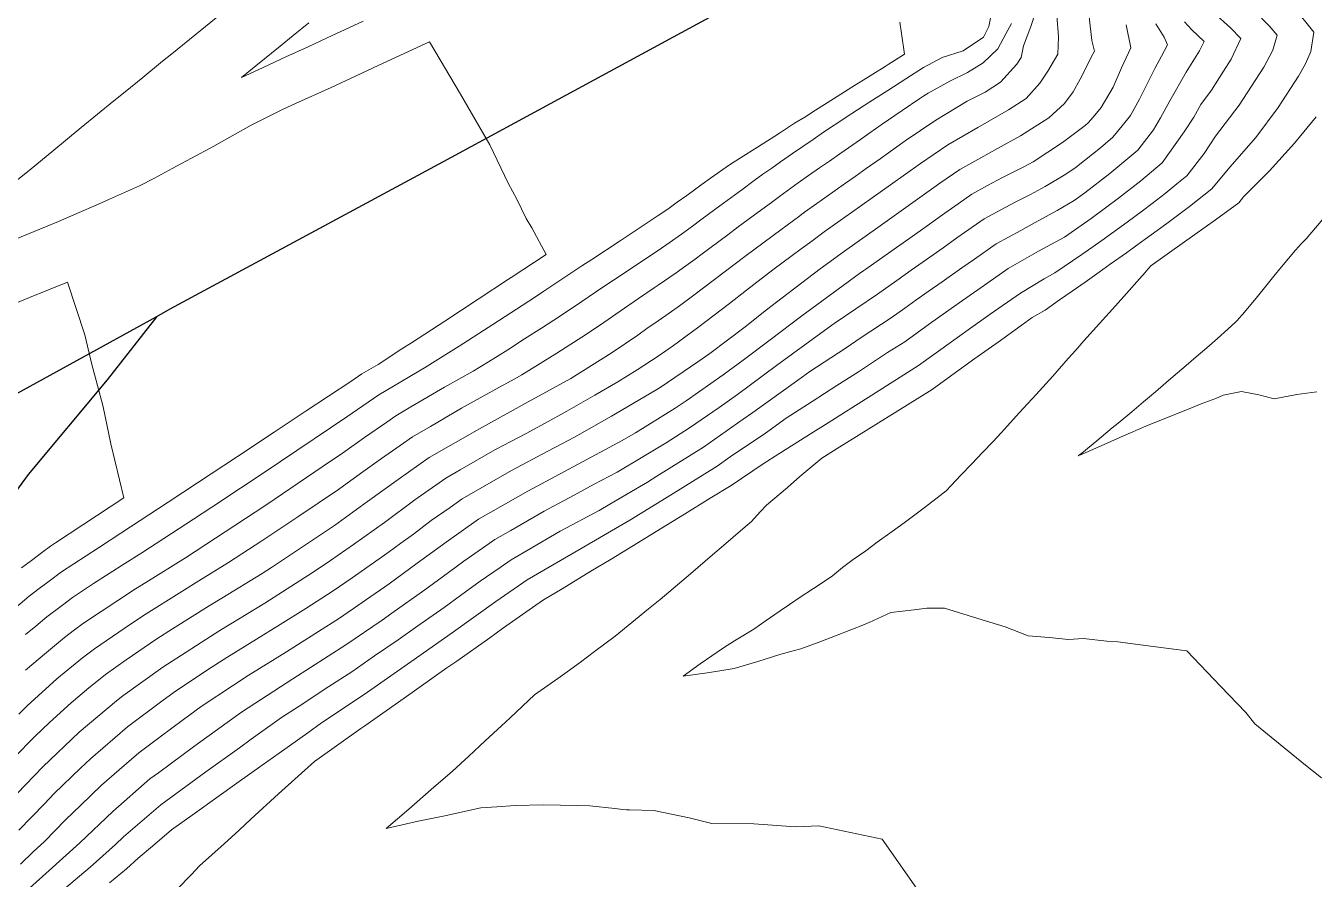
# Model space of a CAD drawing. Header units: inches. Extents: x 11351264 to 11356330, y 6702313 to 6706468.
# Drawn here: x 11355582.5 to 11355827.6, y 6705298.6 to 6705460.8 of the extents above; entities that cross this region are included whole.
import ezdxf

# ---------------------------------------------------------------- set-up
doc = ezdxf.new("R2010")
doc.units = ezdxf.units.IN
doc.header["$MEASUREMENT"] = 0
doc.layers.add('Shumate_Contours_clip1', color=7, linetype='Continuous', lineweight=0)
doc.layers.add('Shumate_Streets_clip1', color=7, linetype='Continuous')

msp = doc.modelspace()

# ---------------------------------------------------------------- linework, layer by layer
at = {"layer": 'Shumate_Contours_clip1'}
for points, elevation in [([(11355774.58, 6705463.42), (11355773.71, 6705460.72), (11355772.33, 6705457.02), (11355771.89, 6705454.81), (11355771.04, 6705453.52), (11355767.91, 6705450.1), (11355765.05, 6705448.24), (11355761.62, 6705446.5), (11355755.62, 6705442.89), (11355749.83, 6705438.94), (11355745.04, 6705435.56), (11355742.4, 6705433.69), (11355740.26, 6705432.19), (11355738.46, 6705430.93), (11355736.49, 6705429.54), (11355734.52, 6705428.13), (11355732.56, 6705426.72), (11355730.67, 6705425.37), (11355730.59, 6705425.31), (11355730.53, 6705425.27), (11355730.49, 6705425.24), (11355729.77, 6705424.71), (11355726.14, 6705422.06), (11355722.97, 6705419.69), (11355719.31, 6705416.94), (11355717.45, 6705415.54), (11355715.65, 6705414.19), (11355709.36, 6705409.43), (11355706.86, 6705407.57), (11355704.9, 6705406.18), (11355702.81, 6705404.75), (11355700.66, 6705403.26), (11355698.93, 6705402.03), (11355694.06, 6705398.74), (11355686.18, 6705393.79), (11355678.09, 6705389.31), (11355668.85, 6705384.22), (11355659.24, 6705378.74), (11355653.38, 6705374.58), (11355647.54, 6705370.37), (11355641.24, 6705365.83), (11355629.23, 6705357.83), (11355627.47, 6705356.71), (11355619.82, 6705352), (11355617.43, 6705350.53), (11355610.4, 6705346.17), (11355607.43, 6705344.27), (11355601.6, 6705340.27), (11355597.66, 6705337.45), (11355596.66, 6705336.68), (11355594.54, 6705334.95), (11355591.17, 6705332.11), (11355587.01, 6705328.34), (11355584.28, 6705325.73), (11355580.15, 6705321.55)], 1394), ([(11355621.08, 6705464.24), (11355615.69, 6705459.86), (11355610.28, 6705455.48), (11355608.55, 6705454.08), (11355604.77, 6705451.02), (11355601.4, 6705448.28), (11355599.27, 6705446.55), (11355593.07, 6705441.49), (11355587.45, 6705436.88), (11355583.51, 6705433.66), (11355580.33, 6705431.06)], 1402), ([(11355808.48, 6705463.35), (11355811.66, 6705460.42), (11355813.64, 6705458.43), (11355811.83, 6705454.52), (11355810.37, 6705452.2), (11355808.08, 6705448.6), (11355806.07, 6705445.88), (11355804.69, 6705443.47), (11355802.85, 6705440.68), (11355798.7, 6705434.75), (11355794.62, 6705431.33), (11355790.39, 6705428.05), (11355785.21, 6705424.18), (11355780.08, 6705420.61), (11355775.16, 6705417.95), (11355769.42, 6705414.68), (11355764.26, 6705411.09), (11355760.06, 6705408.14), (11355754.45, 6705404.14), (11355749.72, 6705400.76), (11355746.46, 6705398.68), (11355740.94, 6705395.06), (11355736.8, 6705392.43), (11355732.14, 6705389.38), (11355727.16, 6705386.22), (11355723.21, 6705383.4), (11355716.52, 6705378.86), (11355714.03, 6705377.11), (11355705.18, 6705371.61), (11355697.4, 6705366.85), (11355688.17, 6705361.41), (11355677.92, 6705355.48), (11355671.96, 6705351.37), (11355663.91, 6705345.61), (11355655.76, 6705339.87), (11355647.54, 6705334.13), (11355645.77, 6705332.89), (11355638.77, 6705328.26), (11355636.16, 6705326.41), (11355630.69, 6705322.53), (11355627.51, 6705320.27), (11355622.65, 6705316.79), (11355618.86, 6705314.11), (11355614.62, 6705311.05), (11355610.22, 6705307.93), (11355606.65, 6705304.84), (11355603.92, 6705302.55), (11355601.66, 6705300.55), (11355598.44, 6705297.86)], 1382), ([(11355823.68, 6705464.43), (11355827.55, 6705459.64), (11355827, 6705455.96), (11355825.96, 6705453.58), (11355824.63, 6705451.26), (11355820.75, 6705445.31), (11355816.48, 6705439.6), (11355811.57, 6705433.94), (11355808.15, 6705429.84), (11355803.92, 6705426.5), (11355799.57, 6705423.22), (11355793.63, 6705418.91), (11355791.9, 6705417.69), (11355788.83, 6705415.48), (11355786.73, 6705413.99), (11355784.02, 6705412.07), (11355781.57, 6705410.35), (11355779.18, 6705408.72), (11355776.43, 6705406.78), (11355773.99, 6705405.34), (11355771.88, 6705403.86), (11355767.47, 6705400.7), (11355763.07, 6705397.55), (11355758.67, 6705394.39), (11355754.92, 6705391.69), (11355746.04, 6705386.16), (11355737.36, 6705380.78), (11355733.92, 6705378.64), (11355729.75, 6705375.16), (11355727.4, 6705373.07), (11355723.41, 6705369.67), (11355722.21, 6705368.43), (11355720.54, 6705366.6), (11355718.94, 6705365.21), (11355715.27, 6705361.99), (11355713.12, 6705360.22), (11355708.96, 6705356.63), (11355703.18, 6705351.77), (11355700.99, 6705349.95), (11355694.63, 6705344.76), (11355690.71, 6705341.83), (11355688.01, 6705339.82), (11355685.52, 6705338.01), (11355683.71, 6705336.7), (11355679.31, 6705333.59), (11355674.63, 6705329.22), (11355673.03, 6705327.75), (11355669.91, 6705324.86), (11355666.81, 6705321.96), (11355663.68, 6705319.08), (11355659.63, 6705315.59), (11355655.37, 6705311.9), (11355651.05, 6705308.17), (11355657.18, 6705309.61), (11355661.91, 6705310.56), (11355669.08, 6705312.14), (11355672.12, 6705312.29), (11355675.64, 6705312.56), (11355681, 6705312.71), (11355687.49, 6705312.57), (11355689.79, 6705312.52), (11355694.56, 6705311.97), (11355696.12, 6705311.82), (11355696.8, 6705311.76), (11355697.33, 6705311.76), (11355701.98, 6705311.59), (11355708.72, 6705310.22), (11355713.01, 6705309.15), (11355720.99, 6705309.08), (11355728.94, 6705308.51), (11355733.36, 6705308.7), (11355745.44, 6705306.14), (11355752.4, 6705296.21)], 1378), ([(11355778.67, 6705462.77), (11355778.97, 6705458.73), (11355778.85, 6705455.41), (11355776.97, 6705452.18), (11355775.43, 6705449.91), (11355772.81, 6705447.04), (11355769.48, 6705444.88), (11355763.63, 6705441.51), (11355757.9, 6705438.23), (11355752.73, 6705434.65), (11355747.01, 6705430.58), (11355743.52, 6705428.1), (11355739.58, 6705425.32), (11355737.42, 6705423.78), (11355734.4, 6705421.63), (11355732.03, 6705419.9), (11355730.01, 6705418.42), (11355728.32, 6705417.15), (11355724.65, 6705414.4), (11355719.63, 6705410.56), (11355716.38, 6705408.05), (11355710.32, 6705403.41), (11355705.7, 6705400.03), (11355702.81, 6705398.03), (11355698.79, 6705395.41), (11355695.16, 6705393.14), (11355690.75, 6705390.57), (11355685.44, 6705387.57), (11355681.32, 6705385.29), (11355677.7, 6705383.3), (11355671.76, 6705380.18), (11355665.17, 6705376.38), (11355662.41, 6705374.8), (11355656.52, 6705370.67), (11355650.75, 6705366.38), (11355644.87, 6705362.23), (11355640.49, 6705359.13), (11355637.18, 6705356.92), (11355627.96, 6705351.07), (11355619.43, 6705345.83), (11355608.59, 6705338.85), (11355600.97, 6705333.41), (11355599.77, 6705332.5), (11355592.65, 6705326.5), (11355585.77, 6705319.92), (11355579.25, 6705313.17)], 1392), ([(11355770.05, 6705461.26), (11355768.98, 6705459.28), (11355767.44, 6705456.45), (11355764.63, 6705453.76), (11355761.65, 6705451.97), (11355758.33, 6705450.31), (11355754.16, 6705448.04), (11355753.35, 6705447.54), (11355752.56, 6705447.01), (11355749.2, 6705444.74), (11355745.25, 6705441.98), (11355743.05, 6705440.45), (11355741.31, 6705439.22), (11355737.35, 6705436.49), (11355735.38, 6705435.1), (11355733.52, 6705433.8), (11355731.44, 6705432.35), (11355729.46, 6705430.98), (11355726.64, 6705428.94), (11355724.62, 6705427.43), (11355720.9, 6705424.71), (11355718.06, 6705422.6), (11355716.04, 6705421.1), (11355711.18, 6705417.47), (11355709.86, 6705416.48), (11355708.06, 6705415.17), (11355706.25, 6705413.87), (11355702.82, 6705411.49), (11355702.04, 6705410.98), (11355699.08, 6705408.97), (11355695.56, 6705406.54), (11355692.51, 6705404.42), (11355689.18, 6705402.18), (11355683.51, 6705398.57), (11355676.9, 6705394.46), (11355674.86, 6705393.33), (11355672.53, 6705392.05), (11355665.39, 6705388.1), (11355659.49, 6705384.62), (11355656.08, 6705382.68), (11355653.76, 6705381.03), (11355650.17, 6705378.57), (11355646.62, 6705376.01), (11355644.34, 6705374.37), (11355642.02, 6705372.69), (11355634.26, 6705367.44), (11355627.43, 6705362.89), (11355621.1, 6705358.76), (11355615.42, 6705355.26), (11355611.67, 6705352.93), (11355605.4, 6705349.04), (11355602.42, 6705347.08), (11355595.57, 6705342.36), (11355593.28, 6705340.62), (11355588.45, 6705336.64), (11355582.81, 6705331.53), (11355581.17, 6705329.96)], 1396), ([(11355784.79, 6705462.55), (11355785.33, 6705458.02), (11355785.81, 6705456.02), (11355785.27, 6705454.98), (11355784.35, 6705453.18), (11355783.07, 6705450.7), (11355781.73, 6705448.27), (11355780.11, 6705446.07), (11355777.11, 6705443.31), (11355771.75, 6705439.89), (11355767.34, 6705437.5), (11355764.18, 6705435.71), (11355760.2, 6705433.54), (11355756.61, 6705431.04), (11355753.91, 6705429.15), (11355749.9, 6705426.28), (11355744.16, 6705422.15), (11355740.69, 6705419.71), (11355738.27, 6705417.99), (11355733.61, 6705414.61), (11355726.39, 6705409.11), (11355723.45, 6705406.8), (11355719.36, 6705403.62), (11355712.66, 6705398.5), (11355710.38, 6705396.91), (11355703.2, 6705392.03), (11355702.27, 6705391.46), (11355693.93, 6705386.6), (11355686.89, 6705382.63), (11355684.49, 6705381.35), (11355681.85, 6705379.92), (11355674.9, 6705376.27), (11355668.93, 6705372.83), (11355665.54, 6705370.9), (11355663.24, 6705369.26), (11355659.66, 6705366.76), (11355656.25, 6705364.19), (11355653.88, 6705362.48), (11355651.47, 6705360.7), (11355648.03, 6705358.3), (11355644.59, 6705355.86), (11355640.96, 6705353.37), (11355635.76, 6705350.06), (11355630.89, 6705346.96), (11355626.4, 6705344.2), (11355620.78, 6705340.7), (11355617.08, 6705338.34), (11355610.75, 6705334.1), (11355608.37, 6705332.4), (11355601.89, 6705327.52), (11355594.8, 6705321.44), (11355592.95, 6705319.68), (11355587.94, 6705314.83), (11355586.05, 6705312.87), (11355581.21, 6705307.91)], 1390), ([(11355791.86, 6705461.01), (11355792.76, 6705456.62), (11355790.96, 6705452.86), (11355789.4, 6705449.19), (11355787.08, 6705445.3), (11355785.55, 6705443.47), (11355784.59, 6705442.39), (11355784.02, 6705441.89), (11355779.71, 6705438.62), (11355774.15, 6705434.99), (11355772.37, 6705434.02), (11355768.3, 6705431.97), (11355765.48, 6705430.45), (11355762.5, 6705428.83), (11355759.87, 6705427), (11355757.34, 6705425.23), (11355752.21, 6705421.55), (11355747.07, 6705417.9), (11355742.34, 6705414.55), (11355741.96, 6705414.28), (11355741.12, 6705413.71), (11355733, 6705407.8), (11355730.16, 6705405.7), (11355724.1, 6705401.11), (11355718.96, 6705397.23), (11355715.2, 6705394.44), (11355708.15, 6705389.53), (11355706.05, 6705388.1), (11355698.51, 6705383.45), (11355695.94, 6705381.97), (11355687.57, 6705377.5), (11355678.03, 6705372.36), (11355668.65, 6705367.02), (11355662.49, 6705362.63), (11355656.97, 6705358.63), (11355651.63, 6705354.7), (11355642.17, 6705348.2), (11355634.19, 6705343.14), (11355632.1, 6705341.8), (11355624.83, 6705337.29), (11355622.01, 6705335.45), (11355615.91, 6705331.37), (11355612.55, 6705328.94), (11355608.11, 6705325.6), (11355604, 6705322.56), (11355600.29, 6705319.36), (11355596.93, 6705316.43), (11355592.94, 6705312.56), (11355590.07, 6705309.82), (11355586.1, 6705305.75), (11355583.92, 6705303.75), (11355581.54, 6705301.44)], 1388), ([(11355766.25, 6705463.33), (11355765.72, 6705460.73), (11355764.73, 6705458.65), (11355760.85, 6705456.09), (11355756.85, 6705454.81), (11355753.29, 6705452.9), (11355749.92, 6705450.76), (11355746.52, 6705448.55), (11355743.08, 6705446.37), (11355739.66, 6705444.17), (11355736.29, 6705441.95), (11355736.27, 6705441.93), (11355734.29, 6705440.58), (11355732.32, 6705439.21), (11355730.34, 6705437.86), (11355728.36, 6705436.52), (11355726.11, 6705434.95), (11355724.44, 6705433.77), (11355722.75, 6705432.6), (11355721.08, 6705431.41), (11355718.71, 6705429.63), (11355714.52, 6705426.61), (11355711.19, 6705424.15), (11355709.1, 6705422.57), (11355707.26, 6705421.21), (11355704.92, 6705419.56), (11355702.83, 6705418.13), (11355699.26, 6705415.76), (11355695.56, 6705413.3), (11355693.03, 6705411.63), (11355690.87, 6705410.17), (11355688.3, 6705408.41), (11355684.23, 6705405.67), (11355680.63, 6705403.36), (11355677.41, 6705401.3), (11355674.22, 6705399.24), (11355670.54, 6705396.96), (11355667.62, 6705395.14), (11355662.17, 6705392.12), (11355655.78, 6705388.35), (11355652.9, 6705386.64), (11355651.23, 6705385.49), (11355646.96, 6705382.57), (11355642.79, 6705379.57), (11355639.08, 6705377.08), (11355628.2, 6705369.71), (11355626.16, 6705368.36), (11355612.9, 6705359.69), (11355605.33, 6705355), (11355603.38, 6705353.79), (11355593.49, 6705347.25), (11355591.81, 6705345.99), (11355589.9, 6705344.54), (11355586.45, 6705341.66), (11355582.47, 6705338.3)], 1398), ([(11355748.78, 6705461.54), (11355749.1, 6705459.4), (11355749.69, 6705455.44), (11355746.58, 6705453.47), (11355745.97, 6705453.09), (11355743.12, 6705451.3), (11355739.66, 6705449.14), (11355736.2, 6705446.97), (11355732.77, 6705444.77), (11355730.69, 6705443.47), (11355728.78, 6705442.29), (11355725.87, 6705440.42), (11355724.1, 6705439.28), (11355721.18, 6705437.46), (11355718.97, 6705436.07), (11355716.37, 6705434.39), (11355712.78, 6705431.84), (11355711.2, 6705430.71), (11355708.26, 6705428.59), (11355706.46, 6705427.27), (11355704.64, 6705425.98), (11355702.83, 6705424.75), (11355695.57, 6705419.96), (11355690.21, 6705416.42), (11355688.31, 6705415.17), (11355683.93, 6705412.29), (11355681.05, 6705410.36), (11355679.27, 6705409.16), (11355671.35, 6705404.04), (11355664.95, 6705399.92), (11355658.39, 6705395.81), (11355649.69, 6705390.64), (11355643.57, 6705386.45), (11355630.96, 6705378), (11355628.98, 6705376.66), (11355617.88, 6705369.31), (11355614.41, 6705367.04), (11355604.62, 6705360.64), (11355601.33, 6705358.6), (11355595.43, 6705354.78), (11355591.42, 6705352.13), (11355589.48, 6705350.68), (11355586.53, 6705348.46), (11355584.45, 6705346.69), (11355582.49, 6705345.06)], 1400), ([(11355797.51, 6705461.21), (11355799.1, 6705458.68), (11355799.72, 6705457.23), (11355798.59, 6705455.03), (11355797.32, 6705452.7), (11355794.39, 6705446.86), (11355792.66, 6705443.8), (11355791.11, 6705441.79), (11355789.3, 6705439.64), (11355786.99, 6705437.65), (11355783.92, 6705435.19), (11355782.07, 6705433.79), (11355780.02, 6705432.44), (11355776.45, 6705430.29), (11355773.63, 6705428.75), (11355770.61, 6705427.23), (11355764.81, 6705424.12), (11355759.65, 6705420.5), (11355757.03, 6705418.63), (11355754.51, 6705416.85), (11355750.97, 6705414.35), (11355748.24, 6705412.41), (11355744.53, 6705409.8), (11355736.31, 6705404.23), (11355733.79, 6705402.38), (11355725.35, 6705396.24), (11355717.91, 6705390.71), (11355714.39, 6705388.25), (11355708.76, 6705384.36), (11355704.31, 6705381.56), (11355699.92, 6705378.86), (11355695, 6705375.98), (11355690.66, 6705373.66), (11355686.73, 6705371.53), (11355681.1, 6705368.54), (11355674.77, 6705364.86), (11355671.77, 6705363.15), (11355670.05, 6705361.92), (11355665.86, 6705359.03), (11355661.74, 6705356.01), (11355660.06, 6705354.79), (11355658.43, 6705353.59), (11355652.15, 6705349.12), (11355650.29, 6705347.84), (11355643.37, 6705343.1), (11355633.3, 6705336.68), (11355626.07, 6705331.98), (11355623.54, 6705330.33), (11355614.68, 6705323.94), (11355607.76, 6705318.81), (11355606.1, 6705317.61), (11355599.05, 6705311.46), (11355592.77, 6705305.45), (11355586.95, 6705300.21), (11355583.2, 6705296.86)], 1386), ([(11355802.97, 6705461.61), (11355804.32, 6705460.09), (11355806.68, 6705457.83), (11355805.81, 6705456.05), (11355803.23, 6705452.04), (11355800.14, 6705446.56), (11355798.4, 6705443.34), (11355797.07, 6705441.05), (11355794.07, 6705437.16), (11355788.73, 6705432.73), (11355784, 6705429.08), (11355781.93, 6705427.63), (11355778.7, 6705425.69), (11355774.39, 6705423.34), (11355771.82, 6705421.92), (11355767.12, 6705419.4), (11355762.96, 6705416.48), (11355760.56, 6705414.8), (11355756.81, 6705412.16), (11355754.15, 6705410.28), (11355751.86, 6705408.65), (11355749.71, 6705407.13), (11355747.12, 6705405.29), (11355741.43, 6705401.55), (11355738.39, 6705399.5), (11355731.67, 6705395.1), (11355729.58, 6705393.57), (11355720.81, 6705387.3), (11355718.99, 6705386.01), (11355711.41, 6705380.71), (11355702.59, 6705375.18), (11355700.8, 6705374.08), (11355693.61, 6705369.87), (11355691.57, 6705368.67), (11355684.17, 6705364.73), (11355677.89, 6705361.07), (11355674.86, 6705359.3), (11355672.76, 6705357.85), (11355668.93, 6705355.22), (11355665.2, 6705352.48), (11355662.08, 6705350.25), (11355657.12, 6705346.72), (11355653.34, 6705344.06), (11355648.87, 6705341), (11355644.57, 6705338.01), (11355640.17, 6705335.2), (11355634.53, 6705331.46), (11355631.19, 6705329.29), (11355625.42, 6705325.18), (11355623.16, 6705323.55), (11355616.79, 6705318.97), (11355608.18, 6705312.72), (11355601.11, 6705306.61), (11355599.59, 6705305.15), (11355594.74, 6705300.86), (11355589.9, 6705296.75)], 1384), ([(11355817.56, 6705462.3), (11355819.06, 6705460.8), (11355820.59, 6705459.04), (11355819.72, 6705456.18), (11355818.02, 6705452.94), (11355813.35, 6705445.73), (11355808.85, 6705439.84), (11355806.67, 6705436.52), (11355803.4, 6705432.31), (11355801.46, 6705430.79), (11355799.24, 6705428.93), (11355796.76, 6705427.07), (11355794.92, 6705425.64), (11355792.01, 6705423.5), (11355787.22, 6705420.01), (11355783.41, 6705417.32), (11355778.29, 6705413.83), (11355776.25, 6705412.69), (11355771.71, 6705410.01), (11355765.98, 6705405.99), (11355761.77, 6705402.99), (11355758.62, 6705400.74), (11355752.32, 6705396.22), (11355743.49, 6705390.61), (11355734.64, 6705385.02), (11355732.3, 6705383.56), (11355725.79, 6705379.44), (11355722.76, 6705377.56), (11355716.69, 6705373.43), (11355712.71, 6705370.98), (11355707.83, 6705367.95), (11355703.29, 6705365.17), (11355698.95, 6705362.5), (11355693.9, 6705359.4), (11355690.03, 6705357.11), (11355684.57, 6705353.75), (11355680.99, 6705351.66), (11355678.91, 6705350.23), (11355673.23, 6705346.22), (11355670.8, 6705344.48), (11355664.49, 6705340.04), (11355662.64, 6705338.74), (11355654.48, 6705333), (11355646.99, 6705327.71), (11355646.27, 6705327.24), (11355637.41, 6705320.96), (11355630.62, 6705314.76), (11355625.34, 6705309.96), (11355623.11, 6705307.91), (11355620.23, 6705305.29), (11355615.59, 6705301.07), (11355614.02, 6705299.42), (11355611.24, 6705296.6)], 1380), ([(11355636.33, 6705461.41), (11355633.37, 6705458.99), (11355630.89, 6705456.98), (11355626.3, 6705453.22), (11355623.56, 6705450.98), (11355626.7, 6705452.45), (11355632, 6705454.92), (11355636.22, 6705456.86), (11355639.88, 6705458.57), (11355646.72, 6705461.73)], 1400), ([(11355578.42, 6705419.37), (11355586.29, 6705422.63), (11355588.73, 6705423.63), (11355592.67, 6705425.33), (11355595.9, 6705426.75), (11355598.42, 6705427.85), (11355604.18, 6705430.43), (11355606.99, 6705431.89), (11355611.21, 6705434.12), (11355614.04, 6705435.67), (11355618.29, 6705437.96), (11355625.4, 6705441.93), (11355631.49, 6705444.96), (11355633.82, 6705446.03), (11355640.59, 6705449.12), (11355646.3, 6705451.76), (11355649.69, 6705453.33), (11355659.3, 6705457.78), (11355665.19, 6705447.86), (11355670.82, 6705438.19), (11355674.26, 6705430.92), (11355675.91, 6705427.84), (11355677.73, 6705424.2), (11355678.77, 6705422.42), (11355681.54, 6705417.36), (11355674.83, 6705412.95), (11355674.35, 6705412.64), (11355668.55, 6705408.83), (11355662.24, 6705404.7), (11355655.92, 6705400.57), (11355654.06, 6705399.41), (11355649.53, 6705396.45), (11355646.47, 6705394.64), (11355644.33, 6705393.17), (11355635.88, 6705387.63), (11355629.76, 6705383.53), (11355622.77, 6705378.93), (11355615.18, 6705373.91), (11355609.62, 6705370.25), (11355600.62, 6705364.37), (11355596.37, 6705361.58), (11355589.34, 6705357.01), (11355586.99, 6705355.25), (11355585.08, 6705353.82), (11355583.16, 6705352.38), (11355578.44, 6705348.36)], 1402), ([(11355828.01, 6705443.54), (11355823.88, 6705438.51), (11355819.1, 6705433.24), (11355814.18, 6705428.28), (11355813.26, 6705427.18), (11355808.84, 6705423.94), (11355804.89, 6705421.13), (11355800.08, 6705417.7), (11355796.51, 6705415.17), (11355795.67, 6705414.18), (11355795.44, 6705413.93), (11355794.36, 6705412.72), (11355791.93, 6705409.96), (11355789.81, 6705407.6), (11355786.78, 6705404.25), (11355783.79, 6705400.9), (11355782.26, 6705399.16), (11355780.84, 6705397.54), (11355777.9, 6705394.22), (11355774.73, 6705390.75), (11355773.08, 6705388.95), (11355771.53, 6705387.27), (11355768.05, 6705383.44), (11355766.57, 6705381.81), (11355764.52, 6705379.67), (11355762.47, 6705377.52), (11355760.42, 6705375.38), (11355758.57, 6705373.43), (11355757.58, 6705372.39), (11355755.9, 6705371.1), (11355753.15, 6705369), (11355749.6, 6705366.32), (11355747.32, 6705364.7), (11355744.49, 6705362.63), (11355742.29, 6705361.02), (11355739.93, 6705359.32), (11355737.85, 6705357.85), (11355735.97, 6705356.27), (11355734.96, 6705355.55), (11355732.34, 6705353.82), (11355729.62, 6705352.05), (11355727.81, 6705350.81), (11355726.02, 6705349.58), (11355723.15, 6705347.61), (11355721, 6705346.13), (11355717.35, 6705343.88), (11355715.23, 6705342.57), (11355713.01, 6705341.03), (11355710.83, 6705339.5), (11355707.59, 6705337.16), (11355712.14, 6705337.79), (11355714.52, 6705338.18), (11355717.28, 6705338.64), (11355721.79, 6705339.97), (11355725.97, 6705341.27), (11355728.49, 6705341.96), (11355729.98, 6705342.37), (11355733.24, 6705343.58), (11355736.52, 6705344.82), (11355739.81, 6705346.09), (11355741.75, 6705346.84), (11355742.42, 6705347.15), (11355742.97, 6705347.39), (11355747.1, 6705349.24), (11355751.52, 6705349.79), (11355753.92, 6705350.09), (11355757.26, 6705350.07), (11355763.6, 6705348.12), (11355768.84, 6705346.55), (11355773.2, 6705344.83), (11355777.22, 6705344.54), (11355780.89, 6705344.14), (11355783.66, 6705344.35), (11355788.19, 6705343.8), (11355790.28, 6705343.68), (11355796.99, 6705342.81), (11355803.37, 6705341.98), (11355809.77, 6705335.25), (11355814.59, 6705330.23), (11355816.29, 6705328.11), (11355825.94, 6705320.21), (11355829, 6705317.83)], 1376), ([(11355830.01, 6705424.93), (11355826.06, 6705420.34), (11355825.22, 6705419.43), (11355824.05, 6705418.19), (11355821.36, 6705415), (11355819.94, 6705413.21), (11355818.67, 6705411.63), (11355816.59, 6705409.03), (11355813.99, 6705405.95), (11355813.3, 6705405.18), (11355813.1, 6705404.95), (11355812.72, 6705404.54), (11355811.19, 6705403.12), (11355809.2, 6705401.36), (11355807.18, 6705399.61), (11355805.15, 6705397.86), (11355802.84, 6705395.88), (11355801.22, 6705394.5), (11355799.39, 6705392.94), (11355797.41, 6705391.25), (11355795.13, 6705389.31), (11355792.89, 6705387.44), (11355790.31, 6705385.28), (11355789.21, 6705384.38), (11355786.26, 6705381.9), (11355783.43, 6705379.56), (11355783.31, 6705379.46), (11355783.24, 6705379.41), (11355782.73, 6705379.06), (11355783.27, 6705379.31), (11355783.35, 6705379.34), (11355783.48, 6705379.4), (11355787.07, 6705380.99), (11355788.93, 6705381.81), (11355790.78, 6705382.62), (11355792.64, 6705383.42), (11355795.58, 6705384.69), (11355800.15, 6705386.53), (11355803.22, 6705387.77), (11355806.14, 6705388.92), (11355808.89, 6705389.94), (11355810.3, 6705390.62), (11355813.78, 6705391.3), (11355817.07, 6705390.69), (11355819.98, 6705389.92), (11355824.28, 6705390.73), (11355828.09, 6705391.25)], 1374), ([(11355580.61, 6705408.09), (11355583.2, 6705409.15), (11355590.47, 6705412.09), (11355593.77, 6705402.08), (11355595.07, 6705396.45), (11355596.34, 6705391.74), (11355597.24, 6705388.37), (11355598.7, 6705381.37), (11355601.15, 6705371.05), (11355588.17, 6705362.51), (11355587.25, 6705361.91), (11355585.53, 6705360.62), (11355583.62, 6705359.18), (11355581.7, 6705357.74)], 1404)]:
    msp.add_lwpolyline(points, dxfattribs=dict(at, elevation=elevation))
at = {"layer": 'Shumate_Streets_clip1', "color": 2}
for points in [[(11355607.42, 6705405.58), (11355610, 6705407), (11355662, 6705435), (11355779, 6705498.5), (11355841, 6705534)], [(11355136.44, 6705136.33), (11355215, 6705181.5), (11355355, 6705263.5), (11355459, 6705324), (11355607.42, 6705405.58)]]:
    msp.add_lwpolyline(points, dxfattribs=at)
at = {"layer": 'Shumate_Streets_clip1'}
msp.add_lwpolyline([(11355607.42, 6705405.58), (11355598, 6705393.5), (11355583, 6705375.5), (11355569, 6705356.5), (11355555, 6705337.5), (11355541, 6705318), (11355528, 6705298)], dxfattribs=at)

doc.saveas('drawing.dxf')
